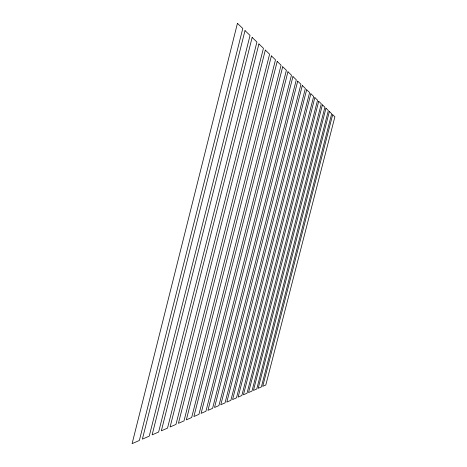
<?xml version="1.0" encoding="UTF-8"?>
<svg xmlns="http://www.w3.org/2000/svg" width="467" height="467" viewBox="0 0 467 467"><rect width="100%" height="100%" fill="white"/><g stroke="black" fill="none" stroke-linecap="round" stroke-linejoin="round"><path stroke-width="0.7" d="M237.44 23.35L132.103 443.65L139.364 440.463L242.782 28.469L237.44 23.35M245 30.6L142.388 439.138L149.259 436.125L250.043 35.434L245 30.6M252.145 37.453L152.125 434.865L158.634 432.01L256.92 42.03L252.145 37.453M258.911 43.939L161.348 430.819L167.525 428.111L263.435 48.276L258.911 43.939M265.32 50.086L170.105 426.978L175.977 424.404L269.611 54.201L265.32 50.086M271.403 55.917L178.429 423.33L184.01 420.878L275.483 59.834L271.403 55.917M277.188 61.469L186.345 419.856L191.663 417.521L281.07 65.187L277.188 61.469M282.693 66.746L193.893 416.546L198.96 414.322L286.394 70.289L282.693 66.746M287.941 71.778L201.084 413.388L205.924 411.264L291.466 75.158L287.941 71.778M292.943 76.57L207.955 410.376L212.578 408.345L296.312 79.804L292.943 76.57M297.718 81.153L214.522 407.498L218.947 405.554L300.941 84.241L297.718 81.153M302.289 85.537L220.803 404.737L225.041 402.881L305.365 88.491L302.289 85.537M306.656 89.728L226.816 402.099L230.879 400.318L309.609 92.554L306.656 89.728M310.847 93.739L232.584 399.571L236.483 397.861L313.672 96.453L310.847 93.739M314.857 97.591L238.117 397.143L241.859 395.502L317.572 100.189L314.857 97.591M318.71 101.281L243.43 394.813L247.025 393.237L321.314 103.779L318.71 101.281M322.405 104.83L248.537 392.572L251.993 391.06L324.909 107.229L322.405 104.83M325.96 108.239L253.447 390.418L256.774 388.964L328.365 110.545L325.96 108.239M329.381 111.514L258.169 388.346L261.374 386.945L331.693 113.738L329.381 111.514M332.667 114.672L262.723 386.349L265.811 384.995L334.897 116.808L332.667 114.672"/></g></svg>
